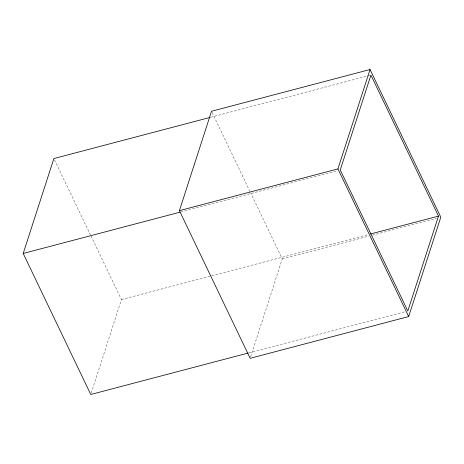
<?xml version="1.0" encoding="UTF-8"?>
<svg xmlns="http://www.w3.org/2000/svg" width="464" height="464" viewBox="0 0 464 464"><rect width="100%" height="100%" fill="white"/><g stroke="black" fill="none" stroke-linecap="round" stroke-linejoin="round"><path stroke-width="0.35" stroke-dasharray="2.32 1.74" d="M91.211 393.107L121.435 299.57L90.782 235.59M250.601 356.932L282.274 258.924L250.659 192.931M210.644 117.276L370.22 75.261M180.676 212.002L337.45 170.723M121.435 299.57L211.021 275.987M211.723 275.802L368.497 234.523M282.274 258.924L368.868 236.124M372.36 235.202L436.612 218.289M248.936 352.837L405.71 311.559M212.152 112.561L250.345 192.276M54.497 159.86L90.468 234.941"/><path stroke-width="0.7" d="M248.24 353.017L90.764 394.481L23.2 253.466L53.87 158.555L209.948 117.462M179.406 210.639L211.526 111.256L370.052 69.519L440.8 217.181L408.68 316.564L250.16 358.307L179.406 210.639L337.931 168.902L370.052 69.519M438.486 216.096L407.81 311.008L340.245 169.986L370.922 75.081L438.486 216.096L370.597 233.972M23.2 253.466L179.974 212.187M337.931 168.902L408.68 316.564"/></g></svg>
